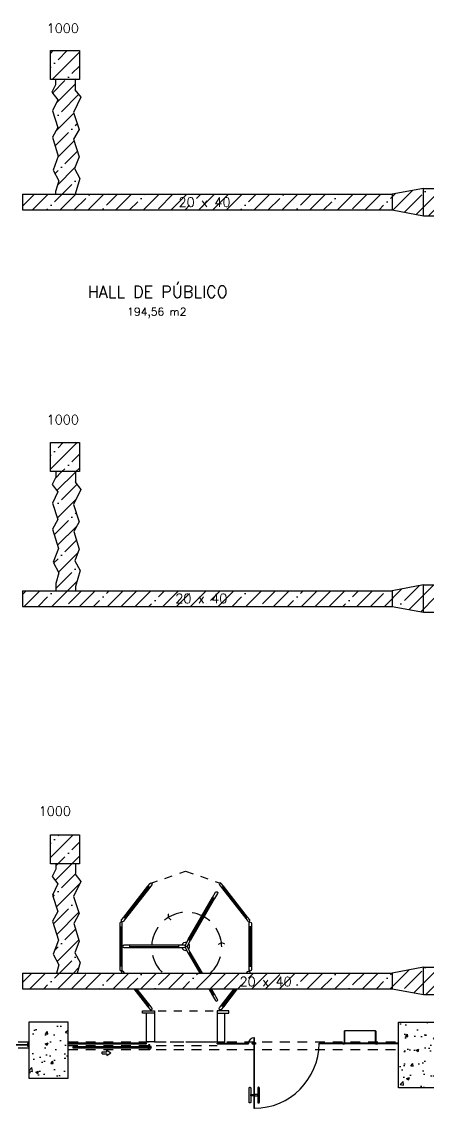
# Model space of a CAD drawing. Extents: x 372.3 to 443.5, y -41.5 to 0.6.
# Drawn here: x 415.7 to 420.88, y -24.14 to -10.28 of the extents above; entities that cross this region are included whole.
import ezdxf

# ---------------------------------------------------------------- set-up
doc = ezdxf.new("R2010")
doc.units = 0
doc.header["$MEASUREMENT"] = 0
for name, pattern in [('HIDDEN', [0.375, 0.25, -0.125]), ('HIDDEN-1', [0.135, 0.09, -0.045]), ('HIDDEN2', [0.1875, 0.125, -0.0625])]:
    doc.linetypes.add(name, pattern=pattern)
doc.layers.get('0').update_dxf_attribs({"linetype": 'CONTINUOUS'})
for name, color, linetype in [('A1ALV70', 145, 'CONTINUOUS'), ('A1PORTA', 40, 'CONTINUOUS'), ('A1PROJ20', 3, 'HIDDEN2'), ('A1VIDRO', 4, 'CONTINUOUS'), ('A1VISTA10', 10, 'CONTINUOUS'), ('A1VISTA15', 20, 'CONTINUOUS'), ('A2HACHU', 11, 'CONTINUOUS'), ('A2SIMBLF', 7, 'CONTINUOUS'), ('A2TXT25', 4, 'CONTINUOUS'), ('A2TXT50', 13, 'CONTINUOUS'), ('AC-DUTOS', 14, 'CONTINUOUS'), ('AC-DUTOSMANTIDOS', 252, 'CONTINUOUS'), ('AC-TEXTO', 7, 'CONTINUOUS')]:
    doc.layers.add(name, color=color, linetype=linetype)
doc.styles.add('ROMANS', font='ROMANS.SHX')
doc.styles.add('SIMPLEX-10', font='simplex.shx', dxfattribs={"height": 0.1})
doc.styles.add('SIMPLEX-15', font='simplex.shx', dxfattribs={"height": 0.15})
pattern_1 = [(50, (387.43742, -23.28168), (0.35863, -0.031376), [0.0375, -0.4125]), (355, (387.43742, -23.28168), (-0.0693757, 0.376096), [0.03, -0.33]), (100.4514, (387.4673, -23.2843), (0.2892547, 0.3447198), [0.03187, -0.350571]), (46.1842, (387.4374, -23.1817), (0.5336205, -0.0827595), [0.05625, -0.61875]), (96.6356, (387.4819, -23.1886), (0.467331, 0.487059), [0.047805, -0.5258565]), (351.1842, (387.4374, -23.1817), (0.467331, 0.487059), [0.045, -0.495]), (21, (387.48742, -23.20668), (0.2984535, -0.2013094), [0.0375, -0.4125]), (326, (387.48742, -23.20668), (0.1216577, 0.362575), [0.03, -0.33]), (71.4514, (387.5123, -23.22346), (0.4201113, 0.1612652), [0.03187, -0.350571]), (37.5, (387.43742, -23.28168), (0.00607993, 0.16644693), [0, -0.326, 0, -0.335, 0, -0.33125]), (7.5, (387.43742, -23.28168), (0.1315348, 0.1972059), [0, -0.191, 0, -0.3185, 0, -0.12625]), (327.5, (387.32592, -23.28168), (0.2669112, -0.01127744), [0, -0.125, 0, -0.39, 0, -0.5175]), (317.5, (387.27592, -23.28168), (0.2915931, 0.0500525), [0, -0.1625, 0, -0.259, 0, -0.3675])]
pattern_2 = [(45, (43.55946, 56.62904), (-0.1767767, 0.1767767), []), (45, (43.73624, 56.62904), (-0.1767767, 0.1767767), [0.3125, -0.0625, 0, -0.0625])]

# ---------------------------------------------------------------- blocks, each defined once
blk = doc.blocks.new('PORTA-DE-BLOQUEIO')
at = {"linetype": 'CONTINUOUS'}
blk.add_lwpolyline([(1, 0.01), (0, 0.01), (0, 0), (1, 0), (1, 0.01)], dxfattribs=at)
at = {"layer": 'A1VISTA10'}
for p, q in [((0.999, 0.015), (0.949, 0.015)), ((0.949, 0.015), (0.949, 0.01)), ((0.949, -0.005), (0.949, 0)), ((0.999, 0.01), (0.999, 0.015)), ((0.999, 0), (0.999, -0.005)), ((0.373, -0.053), (0.436, -0.053)), ((0.373, -0.08), (0.373, -0.053)), ((0.373, -0.08), (0.436, -0.08)), ((0.436, -0.032), (0.485, -0.066)), ((0.436, -0.053), (0.436, -0.032)), ((0.436, -0.1), (0.485, -0.066)), ((0.436, -0.08), (0.436, -0.1)), ((0.999, -0.005), (0.949, -0.005))]:
    blk.add_line(p, q, dxfattribs=at)
for points in [[(0.981, 0.015), (0.981, 0.035), (0.966, 0.035), (0.966, 0.015)], [(0.981, -0.005), (0.981, -0.025), (0.966, -0.025), (0.966, -0.005)]]:
    blk.add_lwpolyline(points, dxfattribs=at)
blk = doc.blocks.new('PORTA-ALTERNATIVA')
at = {"linetype": 'CONTINUOUS'}
blk.add_lwpolyline([(-0.005, 0.073), (-0.005, -0.827), (0.005, -0.827), (0.005, 0.073), (-0.005, 0.073)], dxfattribs=at)
at = {"layer": 'A1VISTA10'}
for points in [[(-0.053, -0.56, -0.414214), (-0.045, -0.568), (-0.045, -0.752, -0.414214), (-0.053, -0.76), (-0.057, -0.76, -0.414214), (-0.065, -0.752), (-0.065, -0.568, -0.414214), (-0.057, -0.56)], [(0.053, -0.56, 0.414214), (0.045, -0.568), (0.045, -0.752, 0.414214), (0.053, -0.76), (0.057, -0.76, 0.414214), (0.065, -0.752), (0.065, -0.568, 0.414214), (0.057, -0.56)]]:
    blk.add_lwpolyline(points, format="xyb", close=True, dxfattribs=at)
for points in [[(-0.045, -0.65), (-0.045, -0.65), (-0.005, -0.65), (-0.005, -0.65), (-0.005, -0.669), (-0.005, -0.669), (-0.045, -0.669), (-0.045, -0.669)], [(0.045, -0.65), (0.045, -0.65), (0.005, -0.65), (0.005, -0.65), (0.005, -0.669), (0.005, -0.669), (0.045, -0.669), (0.045, -0.669)]]:
    blk.add_lwpolyline(points, close=True, dxfattribs=at)
for radius, start, end in [(0.0731, 90, 180), (0.827, 270, 359.9942)]:
    blk.add_arc((0, 0), radius, start, end, dxfattribs=at)
at = {"layer": 'A1VISTA15', "linetype": 'CONTINUOUS'}
for p, q in [((-0.005, 0.009), (-0.024, 0.009)), ((0.016, 0.009), (0.005, 0.009)), ((0.016, 0.009), (0.016, -0.009)), ((-0.005, -0.009), (-0.024, -0.009)), ((0.016, -0.009), (0.005, -0.009))]:
    blk.add_line(p, q, dxfattribs=at)
blk.add_arc((-0.021, 0), 0.00932, 105.4772, 254.5228, dxfattribs=at)
at = {"layer": 'A2SIMBLF'}
for p, q in [((-0.01, 0), (0.01, 0)), ((0, 0.01), (0, -0.01))]:
    blk.add_line(p, q, dxfattribs=at)
blk = doc.blocks.new('CPMM-PB')
for p, q in [((0.197, 0.01), (-0.197, 0.01)), ((0.197, 0.006), (-0.197, 0.006)), ((0.197, 0), (-0.197, 0))]:
    blk.add_line(p, q)
blk.add_lwpolyline([(-0.193, 0.168), (0.193, 0.168, -0.414214), (0.2, 0.16), (0.2, 0.002, 0.414214), (0.202, 0), (0.221, 0), (0.221, -0.004), (0.202, -0.004, -0.258059), (0.197, 0), (0.197, 0.16, 0.414214), (0.193, 0.164), (-0.193, 0.164, 0.414214), (-0.197, 0.16), (-0.197, 0, -0.260094), (-0.203, -0.004), (-0.221, -0.004), (-0.221, 0), (-0.203, 0, 0.414214), (-0.2, 0.002), (-0.2, 0.16, -0.414214)], format="xyb", close=True)
blk = doc.blocks.new('WIDE1')
blk.add_lwpolyline([(0.082, 0.125, 0.04, 0.04, 0), (0.02, 0, 0.04, 0.04, 0), (0.082, -0.125, 0.04, 0.04, 0)], format="xyseb")

msp = doc.modelspace()

# ---------------------------------------------------------------- hatches: boundary and pattern name
at = {"layer": 'A2HACHU'}
h = msp.add_hatch(dxfattribs=at)
h.set_pattern_fill('AR-CONC,_O', color=256, scale=0.05, double=1)
h.set_pattern_definition(pattern_1)
h.paths.add_polyline_path([(415.79, -23.756), (416.29, -23.756), (416.29, -23.041), (415.79, -23.041)])
h = msp.add_hatch(dxfattribs=at)
h.set_pattern_fill('AR-CONC,_O', color=256, scale=0.05, double=1)
h.set_pattern_definition(pattern_1)
h.paths.add_polyline_path([(420.506, -23.878), (421.161, -23.878), (421.161, -23.041), (420.506, -23.041)])
at = {"layer": 'AC-DUTOSMANTIDOS'}
h = msp.add_hatch(dxfattribs=at)
h.set_pattern_fill('ANSI35', color=256, style=0)
h.set_pattern_definition(pattern_2)
h.paths.add_polyline_path([(416.434, -5.65), (416.064, -5.65), (416.064, -6.02), (416.434, -6.02)])
h.paths.add_polyline_path([(420.425, -7.515), (415.847, -7.515), (415.847, -7.715), (420.425, -7.715)])
h.paths.add_polyline_path([(420.825, -7.44), (420.425, -7.515), (420.425, -7.715), (420.825, -7.79)])
h.paths.add_polyline_path([(425.425, -7.44), (420.825, -7.44), (420.825, -7.79), (425.425, -7.79)])
h.paths.add_polyline_path([(421.429, -6.828), (421.373, -6.645), (421.433, -6.509), (421.38, -6.382), (421.413, -6.311), (421.369, -6.154), (421.377, -6.107), (421.377, -6.02), (421.127, -6.02), (421.127, -6.086), (421.113, -6.167), (421.147, -6.29), (421.107, -6.378), (421.161, -6.507), (421.107, -6.629), (421.161, -6.805), (421.1, -6.927), (421.161, -7.029), (421.1, -7.253), (421.127, -7.389), (421.127, -7.44), (421.377, -7.44), (421.377, -7.364), (421.356, -7.262), (421.43, -6.992), (421.385, -6.917)])
h.paths.add_polyline_path([(421.434, -5.65), (421.064, -5.65), (421.064, -6.02), (421.434, -6.02)])
h.paths.add_polyline_path([(426.408, -6.701), (426.377, -6.577), (426.431, -6.493), (426.374, -6.324), (426.423, -6.203), (426.383, -6.124), (426.385, -6.116), (426.385, -6.02), (426.135, -6.02), (426.135, -6.079), (426.115, -6.147), (426.149, -6.215), (426.108, -6.316), (426.156, -6.459), (426.108, -6.534), (426.149, -6.697), (426.108, -6.839), (426.156, -7.009), (426.108, -7.117), (426.156, -7.226), (426.142, -7.314), (426.135, -7.365), (426.387, -7.365), (426.39, -7.351), (426.414, -7.192), (426.381, -7.117), (426.421, -7.027), (426.368, -6.84)])
h.paths.add_polyline_path([(426.434, -5.65), (426.064, -5.65), (426.064, -6.02), (426.434, -6.02)])
h.paths.add_polyline_path([(425.825, -7.365), (425.425, -7.44), (425.425, -7.79), (425.825, -7.865)])
h.paths.add_polyline_path([(428.22, -7.365), (425.825, -7.365), (425.825, -7.865), (428.22, -7.865)])
h.paths.add_polyline_path([(428.82, -7.315), (428.82, -7.276, -0.414214), (428.81, -7.265), (428.32, -7.265, -0.414214), (428.22, -7.365), (428.22, -7.865), (428.27, -7.865, 0.414214)])
h.paths.add_polyline_path([(428.819, -7.09), (428.841, -7.265), (429.62, -7.265), (429.62, -6.965), (428.32, -6.965), (428.32, -7.265), (428.804, -7.265)])
h.paths.add_polyline_path([(429.62, -7.265), (428.831, -7.265, -0.414214), (428.82, -7.276), (428.82, -7.315), (428.82, -11.332), (429.62, -11.332)])
h.paths.add_polyline_path([(429.47, -6.365), (428.47, -6.365), (428.32, -6.965), (429.62, -6.965)])
h.paths.add_polyline_path([(417.679, -7.687), (418.499, -7.687), (418.499, -7.507), (417.679, -7.507)], flags=9)
h.paths.add_polyline_path([(422.717, -7.713), (423.537, -7.713), (423.537, -7.533), (422.717, -7.533)], flags=24)
h.paths.add_polyline_path([(426.69, -7.7), (427.51, -7.7), (427.51, -7.52), (426.69, -7.52)], flags=24)
h.paths.add_polyline_path([(429.288, -9.482), (429.288, -8.662), (429.108, -8.662), (429.108, -9.482)], flags=24)
h.paths.add_polyline_path([(428.518, -6.915), (429.436, -6.915), (429.436, -6.735), (428.518, -6.735)], flags=24)
h = msp.add_hatch(dxfattribs=at)
h.set_pattern_fill('ANSI35', color=256, style=0)
h.set_pattern_definition(pattern_2)
h.paths.add_polyline_path([(420.425, -12.482), (415.707, -12.482), (415.707, -12.682), (420.425, -12.682)])
h.paths.add_polyline_path([(420.425, -17.539), (415.707, -17.539), (415.707, -17.739), (420.425, -17.739)])
h.paths.add_polyline_path([(420.825, -17.464), (420.425, -17.539), (420.425, -17.739), (420.825, -17.814)])
h.paths.add_polyline_path([(420.825, -12.407), (420.425, -12.482), (420.425, -12.682), (420.825, -12.757)])
h.paths.add_polyline_path([(425.425, -12.407), (420.825, -12.407), (420.825, -12.757), (425.425, -12.757)])
h.paths.add_polyline_path([(425.425, -17.464), (420.825, -17.464), (420.825, -17.814), (425.425, -17.814)])
h.paths.add_polyline_path([(421.43, -16.989), (421.385, -16.913), (421.429, -16.824), (421.373, -16.641), (421.433, -16.506), (421.38, -16.379), (421.413, -16.308), (421.369, -16.15), (421.377, -16.103), (421.377, -16.02), (421.127, -16.02), (421.127, -16.082), (421.113, -16.164), (421.147, -16.286), (421.107, -16.374), (421.161, -16.503), (421.107, -16.625), (421.161, -16.802), (421.1, -16.924), (421.161, -17.026), (421.1, -17.25), (421.127, -17.385), (421.127, -17.464), (421.377, -17.464), (421.377, -17.361), (421.356, -17.259)])
h.paths.add_polyline_path([(421.434, -15.65), (421.064, -15.65), (421.064, -16.02), (421.434, -16.02)])
h.paths.add_polyline_path([(421.434, -10.65), (421.064, -10.65), (421.064, -11.02), (421.434, -11.02)])
h.paths.add_polyline_path([(421.378, -11.377), (421.411, -11.306), (421.367, -11.149), (421.375, -11.101), (421.375, -11.02), (421.125, -11.02), (421.125, -11.081), (421.111, -11.162), (421.145, -11.284), (421.104, -11.372), (421.159, -11.501), (421.104, -11.624), (421.159, -11.8), (421.098, -11.922), (421.159, -12.024), (421.098, -12.248), (421.125, -12.384), (421.125, -12.407), (421.375, -12.407), (421.375, -12.359), (421.354, -12.257), (421.428, -11.987), (421.383, -11.911), (421.427, -11.822), (421.371, -11.64), (421.431, -11.504)])
h.paths.add_polyline_path([(426.429, -11.488), (426.372, -11.319), (426.421, -11.198), (426.381, -11.118), (426.383, -11.11), (426.383, -11.02), (426.133, -11.02), (426.133, -11.074), (426.113, -11.141), (426.147, -11.209), (426.106, -11.311), (426.154, -11.454), (426.106, -11.528), (426.147, -11.691), (426.106, -11.834), (426.154, -12.003), (426.106, -12.112), (426.154, -12.221), (426.14, -12.309), (426.137, -12.332), (426.39, -12.332), (426.412, -12.187), (426.379, -12.112), (426.419, -12.022), (426.366, -11.834), (426.406, -11.696), (426.375, -11.572)])
h.paths.add_polyline_path([(426.434, -10.65), (426.064, -10.65), (426.064, -11.02), (426.434, -11.02)])
h.paths.add_polyline_path([(425.825, -12.332), (425.425, -12.407), (425.425, -12.757), (425.825, -12.832)])
h.paths.add_polyline_path([(425.825, -17.389), (425.425, -17.464), (425.425, -17.814), (425.825, -17.889)])
h.paths.add_polyline_path([(426.368, -16.836), (426.408, -16.697), (426.377, -16.574), (426.431, -16.489), (426.374, -16.321), (426.423, -16.2), (426.383, -16.12), (426.385, -16.112), (426.385, -16.02), (426.135, -16.02), (426.135, -16.075), (426.115, -16.143), (426.149, -16.211), (426.108, -16.313), (426.156, -16.455), (426.108, -16.53), (426.149, -16.693), (426.108, -16.835), (426.156, -17.005), (426.108, -17.114), (426.156, -17.222), (426.142, -17.311), (426.131, -17.389), (426.384, -17.389), (426.39, -17.347), (426.414, -17.189), (426.381, -17.114), (426.421, -17.024)])
h.paths.add_polyline_path([(426.434, -15.65), (426.064, -15.65), (426.064, -16.02), (426.434, -16.02)])
h.paths.add_polyline_path([(417.685, -12.674), (418.505, -12.674), (418.505, -12.494), (417.685, -12.494)], flags=24)
h.paths.add_polyline_path([(417.645, -17.728), (418.465, -17.728), (418.465, -17.548), (417.645, -17.548)], flags=24)
h.paths.add_polyline_path([(422.717, -12.679), (423.537, -12.679), (423.537, -12.499), (422.717, -12.499)], flags=24)
h.paths.add_polyline_path([(422.717, -17.737), (423.537, -17.737), (423.537, -17.557), (422.717, -17.557)], flags=24)
h = msp.add_hatch(dxfattribs=at)
h.set_pattern_fill('ANSI35', color=256, style=0)
h.set_pattern_definition(pattern_2)
h.paths.add_polyline_path([(416.434, -10.65), (416.064, -10.65), (416.064, -11.02), (416.434, -11.02)])
h.paths.add_polyline_path([(416.45, -11.245), (416.377, -11.152), (416.38, -11.146), (416.38, -11.02), (416.13, -11.02), (416.13, -11.087), (416.083, -11.182), (416.158, -11.277), (416.09, -11.42), (416.158, -11.63), (416.09, -11.752), (416.164, -11.997), (416.097, -12.173), (416.171, -12.309), (416.13, -12.445), (416.13, -12.482), (416.38, -12.482), (416.441, -12.28), (416.372, -12.154), (416.429, -12.006), (416.36, -11.781), (416.429, -11.657), (416.358, -11.438)])
h.paths.add_polyline_path([(416.434, -15.65), (416.064, -15.65), (416.064, -16.02), (416.434, -16.02)])
h = msp.add_hatch(dxfattribs=at)
h.set_pattern_fill('ANSI35', color=256, style=0)
h.set_pattern_definition(pattern_2)
h.paths.add_polyline_path([(412.027, -20.96), (412.027, -20.71), (410.325, -20.71), (410.325, -20.96)])
h.paths.add_polyline_path([(412.397, -20.65), (412.027, -20.65), (412.027, -21.02), (412.397, -21.02)])
h.paths.add_polyline_path([(416.434, -20.65), (416.064, -20.65), (416.064, -21.02), (416.434, -21.02)])
h.paths.add_polyline_path([(416.16, -21.278), (416.092, -21.42), (416.16, -21.631), (416.092, -21.753), (416.167, -21.997), (416.099, -22.174), (416.173, -22.309), (416.142, -22.415), (416.403, -22.415), (416.443, -22.281), (416.374, -22.155), (416.431, -22.007), (416.362, -21.782), (416.431, -21.657), (416.36, -21.438), (416.452, -21.245), (416.38, -21.153), (416.383, -21.147), (416.383, -21.02), (416.133, -21.02), (416.133, -21.088), (416.085, -21.183)])
h.paths.add_polyline_path([(416.167, -16.998), (416.099, -17.175), (416.173, -17.311), (416.133, -17.446), (416.133, -17.539), (416.383, -17.539), (416.383, -17.483), (416.443, -17.282), (416.374, -17.156), (416.431, -17.008), (416.362, -16.783), (416.431, -16.659), (416.36, -16.439), (416.452, -16.247), (416.38, -16.154), (416.383, -16.148), (416.383, -16.02), (416.133, -16.02), (416.133, -16.089), (416.085, -16.184), (416.16, -16.279), (416.092, -16.422), (416.16, -16.632), (416.092, -16.754)])
h = msp.add_hatch(dxfattribs=at)
h.set_pattern_fill('ANSI35', color=256, style=0)
h.set_pattern_definition(pattern_2)
h.paths.add_polyline_path([(420.425, -22.415), (415.707, -22.415), (415.707, -22.615), (420.425, -22.615)])
h.paths.add_polyline_path([(420.825, -22.34), (420.425, -22.415), (420.425, -22.615), (420.825, -22.69)])
h.paths.add_polyline_path([(421.43, -21.987), (421.385, -21.912), (421.429, -21.823), (421.373, -21.64), (421.433, -21.505), (421.38, -21.378), (421.413, -21.306), (421.369, -21.149), (421.377, -21.102), (421.377, -21.02), (421.127, -21.02), (421.127, -21.081), (421.113, -21.163), (421.147, -21.285), (421.107, -21.373), (421.161, -21.502), (421.107, -21.624), (421.161, -21.801), (421.1, -21.923), (421.161, -22.025), (421.1, -22.249), (421.118, -22.34), (421.373, -22.34), (421.356, -22.257)])
h.paths.add_polyline_path([(421.434, -20.65), (421.064, -20.65), (421.064, -21.02), (421.434, -21.02)])
h.paths.add_polyline_path([(425.425, -22.34), (420.825, -22.34), (420.825, -22.69), (425.425, -22.69)])

# ---------------------------------------------------------------- linework, layer by layer
at = {"layer": 'A1ALV70'}
for points in [[(415.79, -23.041), (415.79, -23.756), (416.29, -23.756), (416.29, -23.041)], [(421.161, -23.878), (420.506, -23.878), (420.506, -23.041), (421.161, -23.041)]]:
    msp.add_lwpolyline(points, close=True, dxfattribs=at)
at = {"layer": 'A1PORTA', "color": 1, "linetype": 'HIDDEN-1'}
for p, q in [((417.335, -21.272), (417.789, -21.116)), ((417.789, -21.116), (418.243, -21.272)), ((417.44, -22.895), (418.14, -22.895)), ((417.39, -23.29), (418.19, -23.29))]:
    msp.add_line(p, q, dxfattribs=at)
at = {"layer": 'A1PORTA', "color": 1}
for p, q in [((417.01, -21.711), (417.32, -21.315)), ((418.258, -21.315), (418.567, -21.711)), ((418.146, -21.457), (417.835, -21.996)), ((416.964, -21.824), (416.964, -22.326)), ((418.614, -21.824), (418.614, -22.326)), ((417.075, -22.075), (417.697, -22.075)), ((417.985, -22.415), (417.835, -22.154)), ((417.148, -22.615), (417.32, -22.835)), ((418.146, -22.693), (418.101, -22.615)), ((418.258, -22.835), (418.429, -22.615)), ((417.39, -22.925), (417.29, -22.925)), ((418.19, -22.925), (418.29, -22.925))]:
    msp.add_line(p, q, dxfattribs=at)
for points in [[(416.999, -21.702), (417.308, -21.306, -1)], [(417.332, -21.325), (417.022, -21.72, -1)], [(418.246, -21.325), (418.555, -21.72, 1)], [(418.579, -21.702), (418.27, -21.306, 1)], [(417.822, -21.988), (418.133, -21.449, -1)], [(418.159, -21.464), (417.848, -22.003, -1)], [(416.949, -21.824), (416.949, -22.326, 1)], [(416.979, -22.326), (416.979, -21.824, 1)], [(418.599, -22.326), (418.599, -21.824, -1)], [(418.629, -21.824), (418.629, -22.326, -1)], [(417.697, -22.06), (417.075, -22.06, 1)], [(417.075, -22.09), (417.697, -22.09, 1)]]:
    msp.add_lwpolyline(points, format="xyb", dxfattribs=at)
at = {"layer": 'A1PORTA'}
for points in [[(417.308, -21.306), (417.335, -21.272, -1), (417.359, -21.29), (417.332, -21.325)], [(418.27, -21.306), (418.243, -21.272, 1), (418.219, -21.29), (418.246, -21.325)], [(418.133, -21.449), (418.17, -21.385, -1), (418.196, -21.4), (418.159, -21.464)], [(417.022, -21.72), (416.995, -21.755, -1), (416.972, -21.737), (416.999, -21.702)], [(418.555, -21.72), (418.582, -21.755, 1), (418.606, -21.737), (418.579, -21.702)], [(416.979, -21.824), (416.979, -21.78, 1), (416.949, -21.78), (416.949, -21.824)], [(418.599, -21.824), (418.599, -21.78, -1), (418.629, -21.78), (418.629, -21.824)], [(417.822, -21.988), (417.785, -22.052, 1), (417.811, -22.067), (417.848, -22.003)], [(417.075, -22.06), (417.001, -22.06, 1), (417.001, -22.09), (417.075, -22.09)], [(417.697, -22.09), (417.771, -22.09, 1), (417.771, -22.06), (417.697, -22.06)], [(417.848, -22.147), (417.811, -22.083, 1), (417.785, -22.098), (417.822, -22.162)], [(416.949, -22.326), (416.949, -22.37, 1), (416.979, -22.37), (416.979, -22.326)], [(418.629, -22.326), (418.629, -22.37, -1), (418.599, -22.37), (418.599, -22.326)], [(418.133, -22.701), (418.17, -22.765, 1), (418.196, -22.75), (418.159, -22.686)], [(417.308, -22.844), (417.335, -22.879, 1), (417.359, -22.86), (417.332, -22.826)], [(418.27, -22.844), (418.243, -22.879, -1), (418.219, -22.86), (418.246, -22.826)]]:
    msp.add_lwpolyline(points, format="xyb", close=True, dxfattribs=at)
at = {"layer": 'A1PORTA', "color": 1}
for points in [[(417.822, -22.162), (417.968, -22.415)], [(418.003, -22.415), (417.848, -22.147)], [(417.129, -22.615), (417.308, -22.844)], [(417.332, -22.826), (417.167, -22.615)], [(418.083, -22.615), (418.133, -22.701)], [(418.159, -22.686), (418.118, -22.615)], [(418.246, -22.826), (418.41, -22.615)], [(418.448, -22.615), (418.27, -22.844)]]:
    msp.add_lwpolyline(points, dxfattribs=at)
at = {"layer": 'A1PORTA'}
for points in [[(417.011, -22.415), (416.995, -22.395, 1), (416.972, -22.414), (416.973, -22.415)], [(418.567, -22.415), (418.582, -22.395, -1), (418.606, -22.414), (418.605, -22.415)]]:
    msp.add_lwpolyline(points, format="xyb", dxfattribs=at)
for points in [[(417.24, -22.925), (417.24, -22.895), (417.39, -22.895), (417.39, -23.29), (417.29, -23.29), (417.29, -22.925)], [(418.19, -22.895), (418.19, -23.29), (418.29, -23.29), (418.29, -22.925), (418.34, -22.925), (418.34, -22.895)]]:
    msp.add_lwpolyline(points, close=True, dxfattribs=at)
at = {"layer": 'A1PORTA', "color": 1}
for start, end in [(77.1173, 162.8827), (197.1173, 282.8827), (317.1173, 42.8827)]:
    msp.add_arc((417.789, -22.075), 0.051, start, end, dxfattribs=at)
at = {"layer": 'A1PROJ20'}
for p, q in [((413.629, -23.29), (415.79, -23.29)), ((413.629, -23.37), (415.79, -23.37)), ((416.29, -23.338), (418.19, -23.338)), ((416.29, -23.39), (420.506, -23.39)), ((416.291, -23.29), (420.506, -23.29))]:
    msp.add_line(p, q, dxfattribs=at)
at = {"layer": 'A1VIDRO'}
for p, q in [((413.639, -23.325), (415.78, -23.325)), ((415.78, -23.335), (413.639, -23.335)), ((415.78, -23.325), (415.78, -23.335)), ((418.19, -23.317), (418.191, -23.307)), ((418.19, -23.317), (418.59, -23.317)), ((418.191, -23.307), (418.591, -23.307)), ((418.59, -23.317), (418.591, -23.307)), ((419.491, -23.317), (419.491, -23.307)), ((420.506, -23.307), (419.491, -23.307)), ((420.506, -23.317), (419.491, -23.317))]:
    msp.add_line(p, q, dxfattribs=at)
msp.add_lwpolyline([(416.29, -23.317), (417.29, -23.317), (417.29, -23.307), (416.29, -23.307)], dxfattribs=at)
at = {"layer": 'A1VISTA10', "linetype": 'HIDDEN'}
msp.add_arc((417.802, -22.086), 0.447, 312.6793, 227.3207, dxfattribs=at)
at = {"layer": 'A1VISTA15'}
for points in [[(415.768, -23.325), (415.768, -23.325)], [(415.768, -23.335), (415.768, -23.335)], [(415.79, -23.313), (415.77, -23.313), (415.77, -23.323), (415.782, -23.323), (415.782, -23.338), (415.77, -23.338), (415.77, -23.348), (415.79, -23.348)]]:
    msp.add_lwpolyline(points, dxfattribs=at)
at = {"layer": 'AC-DUTOS', "ltscale": 0.2}
for p, q in [((420.825, -12.407), (420.425, -12.482)), ((420.825, -12.407), (425.425, -12.407)), ((420.825, -12.757), (420.825, -12.407)), ((415.707, -12.482), (420.425, -12.482)), ((415.707, -12.482), (415.707, -12.682)), ((420.425, -12.482), (420.425, -12.682)), ((415.707, -12.682), (420.425, -12.682)), ((420.425, -12.682), (420.825, -12.757)), ((420.825, -12.757), (425.425, -12.757)), ((415.707, -17.539), (420.425, -17.539)), ((415.707, -17.539), (415.707, -17.739)), ((420.825, -17.464), (420.425, -17.539)), ((420.425, -17.539), (420.425, -17.739)), ((420.825, -17.464), (425.425, -17.464)), ((420.825, -17.814), (420.825, -17.464)), ((415.707, -17.739), (420.425, -17.739)), ((420.425, -17.739), (420.825, -17.814)), ((420.825, -17.814), (425.425, -17.814)), ((415.707, -22.415), (420.425, -22.415)), ((415.707, -22.415), (415.707, -22.615)), ((420.825, -22.34), (420.425, -22.415)), ((420.425, -22.415), (420.425, -22.615)), ((420.825, -22.34), (425.425, -22.34)), ((420.825, -22.69), (420.825, -22.34)), ((415.707, -22.615), (420.425, -22.615)), ((420.425, -22.615), (420.825, -22.69)), ((420.825, -22.69), (425.425, -22.69))]:
    msp.add_line(p, q, dxfattribs=at)
for points in [[(416.064, -10.65), (416.434, -10.65), (416.434, -11.02), (416.064, -11.02)], [(416.064, -15.65), (416.434, -15.65), (416.434, -16.02), (416.064, -16.02)], [(416.064, -20.65), (416.434, -20.65), (416.434, -21.02), (416.064, -21.02)]]:
    msp.add_lwpolyline(points, close=True, dxfattribs=at)
for points in [[(416.13, -11.019), (416.13, -11.087), (416.083, -11.182), (416.158, -11.277), (416.09, -11.42), (416.158, -11.63), (416.09, -11.752), (416.164, -11.997), (416.097, -12.173), (416.171, -12.309), (416.13, -12.445), (416.13, -12.482)], [(416.38, -11.019), (416.38, -11.146), (416.377, -11.152), (416.45, -11.245), (416.358, -11.438), (416.429, -11.657), (416.36, -11.781), (416.429, -12.006), (416.372, -12.154), (416.441, -12.28), (416.38, -12.481), (416.38, -12.482)], [(416.133, -16.021), (416.133, -16.089), (416.085, -16.184), (416.16, -16.279), (416.092, -16.422), (416.16, -16.632), (416.092, -16.754), (416.167, -16.998), (416.099, -17.175), (416.173, -17.311), (416.133, -17.446), (416.133, -17.539)], [(416.383, -16.021), (416.383, -16.148), (416.38, -16.154), (416.452, -16.247), (416.36, -16.439), (416.431, -16.659), (416.362, -16.783), (416.431, -17.008), (416.374, -17.156), (416.443, -17.282), (416.383, -17.483), (416.383, -17.539)], [(416.133, -21.02), (416.133, -21.088), (416.085, -21.183), (416.16, -21.278), (416.092, -21.42), (416.16, -21.631), (416.092, -21.753), (416.167, -21.997), (416.099, -22.174), (416.173, -22.309), (416.142, -22.415)], [(416.383, -21.02), (416.383, -21.147), (416.38, -21.153), (416.452, -21.245), (416.36, -21.438), (416.431, -21.657), (416.362, -21.782), (416.431, -22.007), (416.374, -22.155), (416.443, -22.281), (416.403, -22.415)]]:
    msp.add_lwpolyline(points, dxfattribs=at)

# ---------------------------------------------------------------- block references
at = {"layer": 'A1VIDRO'}
for name, p in [('PORTA-ALTERNATIVA', (418.664, -23.312)), ('PORTA-DE-BLOQUEIO', (416.349, -23.367))]:
    msp.add_blockref(name, p, dxfattribs=at)
at = {"layer": 'A1VISTA10', "xscale": 0.35, "yscale": 0.35, "zscale": 0.35}
for p, rotation in [((417.56, -21.709), 23.37376018222457), ((418.244, -22.019), 274.7080467872021)]:
    msp.add_blockref('WIDE1', p, dxfattribs=dict(at, rotation=rotation))
at = {"layer": 'A1VISTA15'}
msp.add_blockref('CPMM-PB', (420.014, -23.317), dxfattribs=at)

# ---------------------------------------------------------------- texts
at = {"layer": 'A2TXT25', "style": 'SIMPLEX-10'}
msp.add_text('194,56 m2', height=0.1, dxfattribs=at).set_placement((417.044, -14.03))
at = {"layer": 'A2TXT50', "style": 'SIMPLEX-15'}
msp.add_text('HALL DE PÚBLICO', height=0.15, dxfattribs=at).set_placement((416.539, -13.801))
at = {"layer": 'AC-TEXTO', "style": 'ROMANS'}
for s, p in [('1000', (416.016, -10.425)), ('20 x 40', (417.698, -12.644)), ('1000', (416.016, -15.417)), ('20 x 40', (417.657, -17.698)), ('1000', (415.914, -20.409)), ('20 x 40', (418.477, -22.584))]:
    msp.add_text(s, height=0.12, dxfattribs=at).set_placement(p)

doc.saveas('drawing.dxf')
